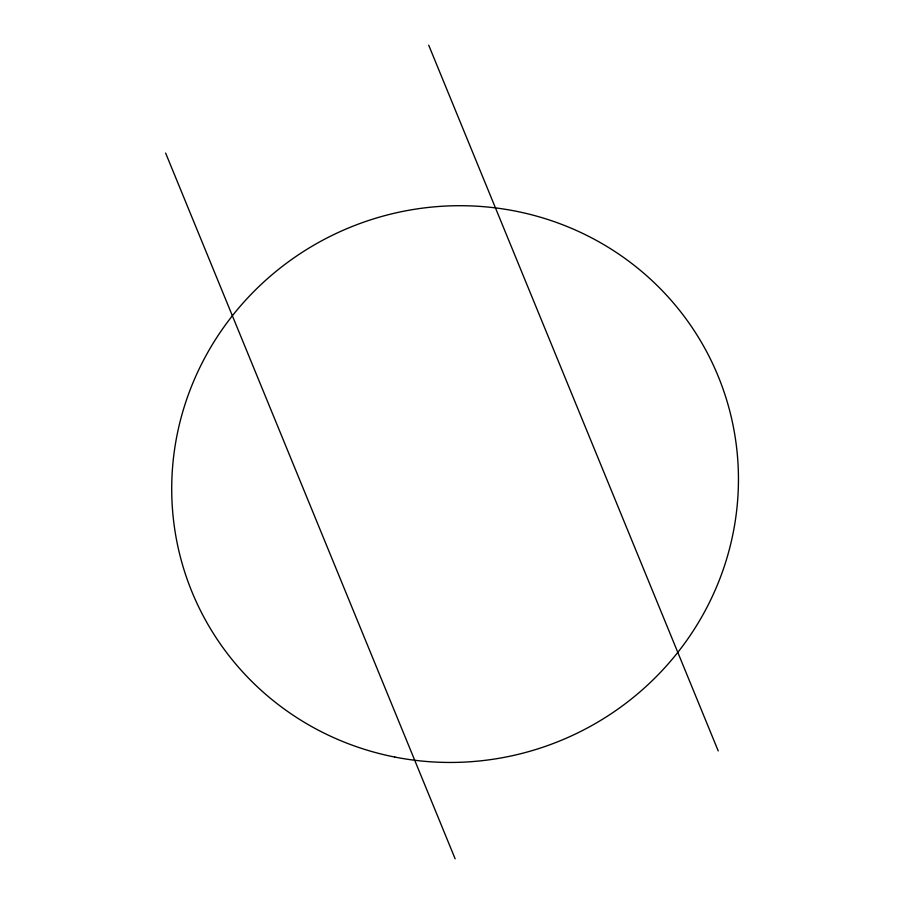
<?xml version="1.0" encoding="UTF-8"?>
<svg xmlns="http://www.w3.org/2000/svg" width="904" height="904" viewBox="0 0 904 904"><rect width="100%" height="100%" fill="white"/><g stroke="black" fill="none" stroke-linecap="round" stroke-linejoin="round"><path stroke-width="1.36" d="M428.711 45.2L718.228 750.93M165.624 153.07L455.141 858.8M394.811 757.066A284.342 277.381 -22.1 0 0 725.008 394.788A284.342 277.381 -22.1 0 0 245.436 300.377A284.342 277.381 -22.1 0 0 394.811 757.066"/></g></svg>
